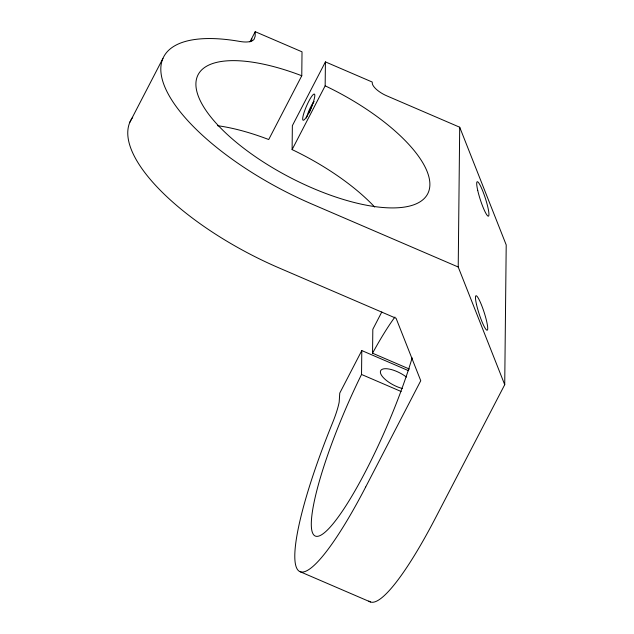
<?xml version="1.0" encoding="UTF-8"?>
<svg xmlns="http://www.w3.org/2000/svg" width="634" height="634" viewBox="0 0 634 634"><rect width="100%" height="100%" fill="white"/><g stroke="black" fill="none" stroke-linecap="round" stroke-linejoin="round"><path stroke-width="0.95" d="M374.686 207.033A129.312 48.858 27.4 0 0 294.842 150.916L292.108 149.6L292.361 125.675L325.424 61.894L372.213 82.032L372.356 83.839A16.167 6.11 27.4 0 0 387.081 95.972L459.705 127.22L506.209 244.922L504.719 384.703L435.851 517.257A168.089 29.093 -66.7 0 1 368.861 601.04M217.446 125.675A129.312 48.858 27.4 0 1 268.713 139.535L301.768 75.755L302.022 51.83L255.225 31.7L249.939 41.907M292.108 149.6L325.163 85.82L325.424 61.894M412.155 357.893A129.312 22.38 -66.7 0 1 319.005 535.999A129.312 22.38 -66.7 0 1 361.531 374.464L361.8 350.57L408.597 370.708M409.445 369.075L372.554 353.201L372.824 329.308L381.819 311.944M504.719 384.703L458.216 267.009L459.705 127.22M251.706 41.115L251.738 38.436M255.225 31.7L255.177 36.162L254.099 39.268A32.437 12.252 27.4 0 1 239.874 41.44L236.807 40.933A167.955 63.463 27.4 0 0 210.258 38.547A168.089 63.511 27.4 0 0 170.998 98.809A168.089 63.511 27.4 0 0 312.15 204.164L458.216 267.009M365.659 487.047L420.754 380.725L396.076 318.276L279.087 267.944A168.089 63.511 27.4 0 1 132.688 117.369M129.875 122.203L162.93 58.423M361.8 350.57L339.761 393.104L339.182 402.059A32.437 5.611 -66.7 0 1 332.43 423.147L330.98 426.73A167.955 29.069 -66.7 0 0 318.419 459.753A168.089 29.093 -66.7 0 0 299.454 571.385A168.089 29.093 -66.7 0 0 365.659 487.039M372.554 353.201L373.838 350.856A129.312 22.38 -66.7 0 1 394.919 317.04M361.531 374.464L401.132 391.503M300.254 571.765L370.446 601.983M325.163 85.82L327.905 87.143A129.312 48.858 27.4 0 1 410.903 205.709A129.312 48.858 27.4 0 1 212.81 119.414A129.312 48.858 27.4 0 1 301.768 75.755M402.535 388.555A18.101 6.831 27.4 0 1 380.519 371.041A18.101 6.831 27.4 0 1 406.442 377.072M312.911 103.144A14.059 0.61 -69.8 0 1 310.557 109.642M310.256 110.459A14.059 0.61 -69.8 0 1 309.947 111.267M309.646 112.059A14.059 0.61 -69.8 0 1 309.344 112.836M306.436 118.003A14.059 0.61 -69.8 0 1 306.61 117.456M306.793 116.87A14.059 0.61 -69.8 0 1 308.203 112.686A14.059 4.224 -63.5 0 1 314.107 101.432M306.816 116.379A14.225 2.465 -66.7 0 0 314.694 94.474A14.225 2.465 -66.7 0 0 304.74 110.57A14.225 2.465 -66.7 0 0 306.816 116.379M477.743 190.501A18.101 2.615 72 0 0 488.331 216.178A18.101 2.615 72 0 0 482.387 190.145A18.101 2.615 72 0 0 477.743 190.501M476.522 304.55A18.101 2.615 72 0 0 487.11 330.219A18.101 2.615 72 0 0 481.166 304.185A18.101 2.615 72 0 0 476.522 304.55"/></g></svg>
